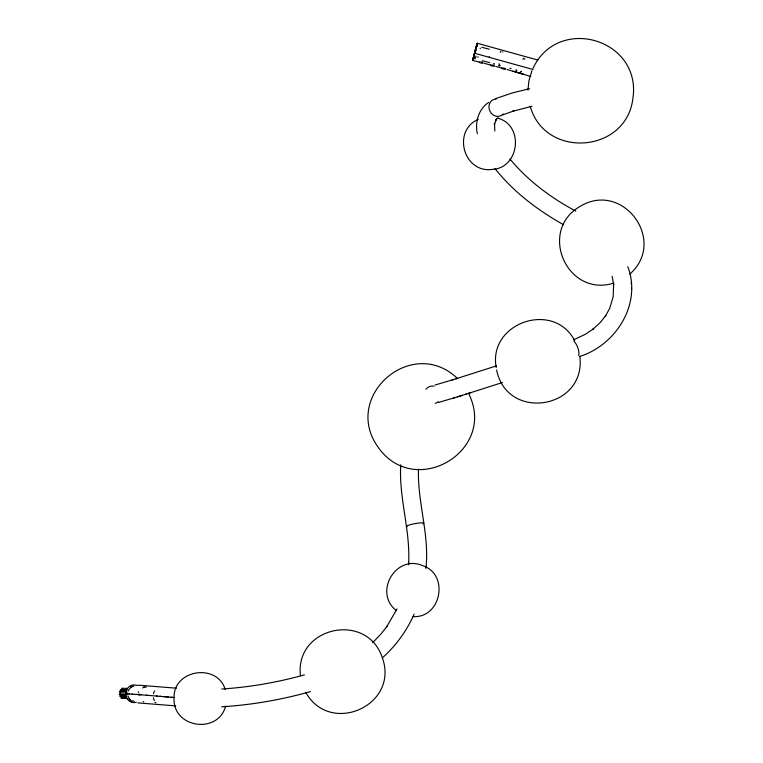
<?xml version="1.0" encoding="UTF-8"?>
<svg xmlns="http://www.w3.org/2000/svg" width="763" height="763" viewBox="0 0 763 763"><rect width="100%" height="100%" fill="white"/><g stroke="black" fill="none" stroke-linecap="round" stroke-linejoin="round"><path stroke-width="1.14" d="M400.728 464.82C398.753 498.001 410.475 530.151 408.625 563.228L408.653 562.751L408.472 564.868M527.948 90.044L528.94 80.611L531.935 70.721M627.825 266.745C642.045 304.017 615.808 345.324 579.403 356.569M174.05 697.182C173.811 669.304 217.388 662.99 225.238 689.58M425.907 568.378C429.712 534.939 417.332 502.464 418.477 469.035M478.496 61.927L472.755 60.43L474.147 54.488M537.867 60.067L477.218 43.243L475.568 50.224M473.642 56.51L473.07 59.133L474.1 55.785M475.998 48.527L476.913 44.502L475.244 50.224M473.546 56.786L474.319 53.801M476.045 48.431L474.662 53.715M474.367 53.629L474.538 52.962M474.138 54.421L474.71 52.285M474.557 52.752L474.777 51.932M472.755 60.43L473.756 56.233L474.262 56.367M474.92 51.474L475.082 50.844M476.455 47.497L476.627 45.255L477.247 45.503M475.015 58.761L473.375 58.331L473.756 56.233M475.015 52.38L475.187 50.368L475.95 50.568M476.226 47.44L476.608 45.341M475.034 52.294L474.872 51.655M475.864 56.786L476.026 56.166M475.578 57.883L475.721 57.359M477.905 57.32L478.067 56.7M475.13 50.663L475.378 49.614M480.165 48.708L480.318 48.117M475.435 49.519L477.228 43.272M474.548 54.154L474.386 54.745M474.405 54.659L473.432 58.312M225.648 706.128C218.094 734.588 172.924 728.074 174.021 698.469M414.118 614.186C406.774 630.724 395.968 645.784 382.406 657.792M532.984 68.346C558.363 14.278 642.007 39.323 632.87 98.646C626.165 153.373 544.887 159.257 530.199 106.219M397.018 608.96L386.641 626.824L387.118 626.165L380.937 634.072L372.773 642.532M497.924 117.597L495.635 120.306L496.455 118.894L494.367 124.827L494.491 123.205L494.834 131.055M629.961 273.955C667.511 240.688 622.656 180.221 579.928 206.487C537.61 231.075 567.252 297.913 613.872 283.073M488.74 102.366C478.563 108.966 474.729 122.299 477.371 133.773M478.287 119.324C451.934 130.683 463.446 173.354 492.145 169.424C519.279 168.327 524.381 125.99 498.449 118.341M495.502 98.656L512.402 92.924L529.608 88.661M502.683 114.898L513.842 110.921L512.755 111.255L531.964 106.295M573.328 339.897L585.288 334.337L593.585 328.767L592.832 329.32L600.004 322.797L605.898 315.424L605.278 316.33L609.704 308.357L613.175 296.807L613.614 283.931L613.671 285.076L612.155 276.254M496.522 365.849L455.959 378.801M502.474 382.511L465.306 394.404M466.384 394.07L457.275 396.894M438.601 402.435L454.834 397.637M462.33 395.329L453.575 398.028M469.579 393.069L470.59 392.754M452.068 380.003L457.104 378.448M453.27 379.631L434.977 385.057M304.418 674.883C277.465 682.37 249.749 687.215 221.823 688.999M310.436 691.631C281.499 699.747 251.714 704.964 221.699 706.796M516.713 72.361L512.87 71.283L513.852 71.312M413.155 616.609C441.024 618.23 449.407 575.006 423.246 565.86C396.054 553.471 373.05 592.651 396.417 610.619M138.017 685.136L176.444 688.188M137.798 702.885L175.795 705.899M124.712 696.543L126.315 696.724M127.802 698.67L124.073 698.078L125.294 698.221M126.296 696.552L125.113 696.457L126.334 696.59M125.571 698.24L126.782 698.345L125.046 698.05L127.078 698.221L125.418 698.088M125.552 696.619L126.219 696.686M126.267 696.953L125.208 696.848M125.761 696.896L124.665 696.8M126.029 698.507L121.117 697.992A147.145 1.707 5.4 0 1 126.524 697.897M125.447 696.638L124.798 696.581M121.632 696.495L120.068 696.304A148.299 1.726 5.4 0 1 125.704 696.218M514.09 71.34L516.732 72.237M120.821 691.64L119.886 691.516A148.938 1.736 5.4 0 1 125.685 691.44M122.423 688.598L122.023 688.541A147.145 1.707 5.4 0 1 127.421 688.436M120.22 694.75L119.591 694.664A148.938 1.736 5.4 0 1 125.39 694.588M121.67 696.476L121.222 696.409A147.145 1.707 5.4 0 1 126.677 696.314M120.859 691.621L120.583 691.583A148.299 1.726 5.4 0 1 126.153 691.488M120.115 693.147L119.743 693.09A148.938 1.736 5.4 0 1 125.533 693.014M476.627 45.914L477.562 46.161M475.158 50.577L475.912 50.768M474.796 53.305L533.099 69.519M473.356 57.759L474.252 57.998M484.352 63.358L490.104 64.903M489.121 56.882L489.798 57.063M495.826 66.448L501.472 68.002M507.071 69.557L512.555 71.093M517.963 72.628L523.237 74.145L517.009 72.294L530.762 76.491M524.839 59.133L524.295 58.97M520.824 71.331L521.482 71.522M575.798 211.113C551.029 197.903 527.977 180.783 510.008 159.076L510.581 159.791M563.628 224.751C537.686 210.245 513.413 191.885 494.891 168.451M457.647 378.62C411.848 334.48 340.527 397.227 378.896 448.253C416.207 499.336 497.686 449.989 468.396 393.107M574.682 340.689C553.68 300.155 487.843 322.739 496.198 367.652M305.715 692.279C330.198 736.419 399.936 705.203 382.177 657.258C366.478 611.211 294.785 626.957 300.431 675.617M496.608 369.998C507.109 421.987 586.423 409.044 579.832 356.407M126.944 694.664L126.896 693.739A7.62 7.172 -86.4 0 1 127.011 692.432M631.22 282.625L631.278 283.769M631.478 287.832L631.535 288.986M500.242 52.351A7.544 1.23 -74.7 0 1 501.005 51.216M499.355 66.162A7.544 1.23 -74.7 0 1 499.145 63.634M502.664 52.189A7.544 1.23 -74.7 0 1 502.846 51.941M520.891 72.218A7.544 2.423 -74 0 1 520.681 72.123M522.884 59.276A7.544 2.423 -74 0 1 523.828 58.179M482.359 60.697A138.542 9.776 14.7 0 1 489.693 62.652M493.346 63.644A138.542 9.776 14.7 0 1 494.558 63.968M499.145 65.227A138.542 9.776 14.7 0 1 500.347 65.561M509.894 68.212A138.542 9.776 14.7 0 1 511.076 68.546M515.759 69.881A138.542 9.776 14.7 0 1 516.923 70.215M481.93 47.296A138.542 9.776 14.7 0 1 489.283 49.252M516.494 71.035A2.089 0.496 9.7 0 1 516.246 71.045M503.37 68.031A2.098 0.505 11.6 0 1 505.755 69.109A2.098 0.505 11.6 0 1 502.521 68.784A2.098 0.505 11.6 0 1 502.722 67.964M492.316 64.922A2.098 0.553 12.7 0 1 494.538 66.066A2.098 0.553 12.7 0 1 491.515 65.809A2.098 0.553 12.7 0 1 491.153 64.826M480.938 61.832A2.098 0.591 14 0 1 483.198 63.062A2.098 0.591 14 0 1 480.251 62.824A2.098 0.591 14 0 1 479.727 61.736M127.278 690.019A147.145 1.707 5.4 0 0 121.822 690.105L120.668 690A148.299 1.726 5.4 0 1 126.305 689.914M120.22 694.731A148.299 1.726 5.4 0 1 125.857 694.645M134.202 701.273A7.544 7.048 -86.3 0 1 132.924 700.882M130.349 699.709A7.544 7.048 -86.3 0 1 128.003 695.923M128.241 691.068A7.544 7.048 -86.3 0 1 132.199 686.814M143.797 701.846A7.544 6.524 -85.7 0 1 143.206 701.617M139.171 695.293A7.544 6.524 -85.7 0 1 139.19 693.91M142.729 687.921A7.544 6.524 -85.7 0 1 146.391 687.062M138.37 692.48A7.544 6.524 -85.7 0 1 138.58 691.793M143.52 687.091A7.544 6.524 -85.7 0 1 144.14 686.986M154.45 700.51A7.544 5.818 -85.4 0 1 153.401 697.821M153.487 693.662A7.544 5.818 -85.4 0 1 154.593 691.001M155.948 702.79A7.544 5.818 -85.4 0 1 154.908 702.275M136.281 702.303A8.879 8.364 -86.4 0 1 125.723 693.3A8.879 8.364 -86.4 0 1 137.235 685.517M125.704 693.729A151.284 1.755 5.4 0 1 174.355 697.554M132.419 701.187A7.62 7.172 -86.4 0 1 129.071 699.261M130.597 687.12A7.62 7.172 -86.4 0 1 133.973 686.147M128.823 693.863A150.025 1.745 5.4 0 1 129.338 693.891M132.066 694.082A150.025 1.745 5.4 0 1 132.648 694.12M135.709 694.34A150.025 1.745 5.4 0 1 136.348 694.387M140.402 694.692A150.025 1.745 5.4 0 1 141.117 694.74M146.391 695.15A150.025 1.745 5.4 0 1 147.183 695.217M156.339 695.951A150.025 1.745 5.4 0 1 157.226 696.028M159.934 696.247A150.025 1.745 5.4 0 1 160.859 696.323M163.578 696.552A150.025 1.745 5.4 0 1 168.27 696.943M171.179 697.191A150.025 1.745 5.4 0 1 172.152 697.277M503.199 113.887A8.879 7.83 64.1 0 1 489.856 110.988A8.879 7.83 64.1 0 1 496.331 99.047M573.986 341.376A8.879 3.577 70.9 0 1 578.707 355.539M425.992 389.292A8.879 8.364 75.3 0 1 433.947 386.173M438.143 401.739A8.879 8.364 75.3 0 1 435.206 403.379M407.051 526.747A8.879 1.183 -10.6 0 1 415.31 523.571A8.879 1.183 -10.6 0 1 422.94 523.895"/></g></svg>
